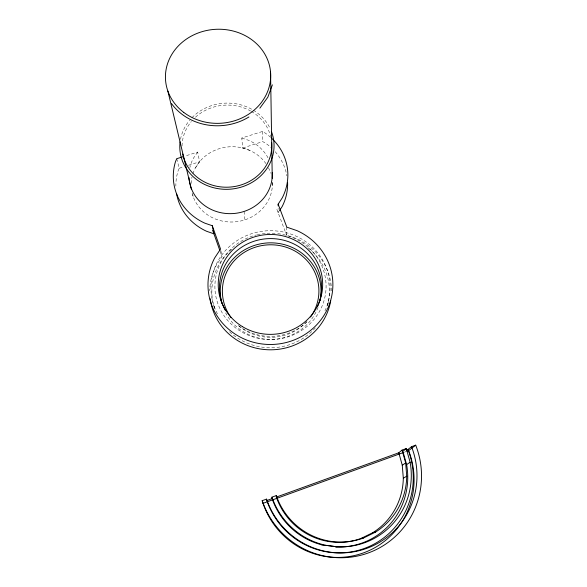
<?xml version="1.0" encoding="UTF-8"?>
<svg xmlns="http://www.w3.org/2000/svg" width="587" height="587" viewBox="0 0 587 587"><rect width="100%" height="100%" fill="white"/><g stroke="black" fill="none" stroke-linecap="round" stroke-linejoin="round"><path stroke-width="0.44" stroke-dasharray="2.94 2.2" d="M331.501 290.932A60.872 58.355 -1.3 0 0 296.662 238.66L286.603 235.204L286.816 227.154M327.781 304.418L328.478 300.955M176.746 158.71L179.218 168.264L178.037 171.037A55.912 51.751 -4.4 0 0 175.858 186.101M279.038 211.349L278.143 212.736L278.143 208.451M220.866 250.722L221.989 256.6L216.229 265.361A60.872 58.355 -1.3 0 0 209.757 290.748M195.559 167.662L199.609 161.755L197.65 152.062L184.589 156.215M197.65 152.062L193.497 158.094A41.677 38.456 -4.3 0 0 189.865 167.566M404.311 452.203L406.035 451.579M249.658 150.367L242.666 148.019L241.785 138.033L262.374 131.488L265.141 133.029A57.313 52.889 -4.3 0 1 270.739 137.431M179.218 168.264L183.467 166.913M188.566 165.285L199.609 161.755M242.666 148.019L262.749 141.606L265.456 143.111A55.912 51.751 -4.4 0 1 270.915 147.425M241.785 138.033L248.947 140.432A41.677 38.456 -4.3 0 1 268.215 158.219M276.881 209.368L286.603 235.204M220.198 251.537L221.989 256.6M213.954 305.812L214.842 309.217A58.773 56.337 -1.3 0 1 232.012 248.983M192.683 194.642L193.108 196.41M244.075 211.445L244.918 219.846M262.374 131.488L262.749 141.606M272.287 182.359L272.346 186.02M275.164 151.703A55.912 51.751 -4.4 0 1 286.904 175.865M272.39 182.733A40.657 37.627 -4.4 0 1 236.832 221.666A40.657 37.627 -4.4 0 1 192.088 192.954M191.149 183.445A40.657 37.627 -4.4 0 1 192.022 176.929M192.91 173.752A40.657 37.627 -4.4 0 1 226.156 147.146A40.657 37.627 -4.4 0 1 265.882 163.531M268.457 167.772A40.657 37.627 -4.4 0 1 270.724 173.209M308.27 248.037A58.773 56.337 -1.3 0 1 326.849 307.713M315.314 327.898A58.773 56.337 -1.3 0 1 229.392 331.604M318.044 307.383A50.379 48.288 -1.3 0 1 273.689 339.315A50.379 48.288 -1.3 0 1 225.65 312.915M306.832 321.625A48.273 46.278 -1.3 0 1 303.809 324.633M303.171 325.198A48.273 46.278 -1.3 0 1 238.615 325.741M277.739 233.619A55.596 53.212 -1.2 0 1 318.587 312.996A55.596 53.212 -1.2 0 1 226.252 318.697A55.596 53.212 -1.2 0 1 256.431 234.932M257.297 234.727A55.596 53.212 -1.2 0 1 265.243 233.428M267.019 233.288A55.596 53.212 -1.2 0 1 275.076 233.355M306.957 321.72A51.076 48.904 -1.3 0 1 236.627 324.127M217.454 313.818A59.595 57.064 -1.3 0 1 269.338 230.713A59.595 57.064 -1.3 0 1 324.626 311.587M182.043 145.98A44.898 41.046 -4 0 1 191.311 121.56M195.449 117.231A44.898 41.046 -4 0 1 250.612 110.994M251.375 111.427A44.898 41.046 -4 0 1 270.651 136.382M180.502 139.273A47.151 43.1 -4 0 1 189.542 120.372M191.949 117.708A47.151 43.1 -4 0 1 252.579 109.74M253.364 110.209A47.151 43.1 -4 0 1 270.02 128.267"/><path stroke-width="0.88" d="M272.375 84.844L267.841 97.2L259.858 108.169M279.485 210.66L282.178 206.507A55.912 51.751 -4.4 0 0 287.601 182.579M278.143 205.883L278.143 204.173L282.281 197.812A57.313 52.889 -4.3 0 0 271.392 138.026M276.272 495.589L276.323 497.094L398.793 452.782L402.073 450.097L406.27 448.578L410.122 462.248A72.942 71.423 65.1 0 1 337.026 546.798L321.595 544.78A71.012 69.537 66.2 0 1 272.111 498.62L271.942 497.16L276.272 495.589A68.305 66.889 65.1 0 0 363.544 537.993L375.519 532.108A68.305 66.889 65.1 0 0 406.74 476.196L405.661 462.908L402.073 450.097M406.27 448.578L402.88 451.3L406.615 464.618A71.012 69.537 66.2 0 1 335.426 546.923M406.285 450.068L407.987 449.459L411.516 446.685L415.706 445.166A83.369 81.637 65.2 0 1 368.21 552.983A83.369 81.637 65.2 0 1 262.184 500.689L263.02 503.345A79.084 77.433 67.3 0 0 363.47 552.888A79.084 77.433 67.3 0 0 408.618 450.64L415.706 445.166M276.323 497.094A66.5 65.12 66.1 0 0 361.225 538.36L372.884 532.629A66.5 65.12 66.1 0 0 403.313 478.2L402.271 465.264L405.661 462.908M406.615 464.618L410.122 462.248M403.313 478.2L406.74 476.196M262.184 500.689L266.52 499.119A78.731 77.095 65.1 0 0 366.633 548.412A78.731 77.095 65.1 0 0 411.516 446.685M266.52 499.119L266.836 500.528L272.111 498.62M263.02 503.345L403.452 452.511M406.894 451.264L408.618 450.64M183.716 156.494L176.746 158.71L175.535 161.542A57.313 52.889 -4.3 0 0 204.76 223.126L212.281 225.724L220.543 249.042L214.637 258.001A62.449 59.742 -1.2 0 0 242.82 338.383A62.449 59.742 -1.2 0 0 326.666 310.626A62.449 59.742 -1.2 0 0 297.132 230.691L286.816 227.154L278.143 204.173M372.884 532.629L375.519 532.108M361.225 538.36L363.544 537.993M321.595 544.78L337.026 546.798M212.714 230.398L219.898 250.693M398.793 452.782L402.271 465.264M167.875 91.117L191.413 189.33M212.281 225.724L213.917 233.809L206.58 231.271A55.912 51.751 -4.4 0 1 176.577 193.695M270.556 72.12L272.251 178.353M330.73 300.595A60.872 58.355 -1.3 0 1 269.506 349.801A60.872 58.355 -1.3 0 1 210.205 298.688M272.207 172.673A41.677 38.456 -4.3 0 1 232.768 213.58A41.677 38.456 -4.3 0 1 188.992 177.59M221.842 303.2A50.379 48.288 -1.3 0 1 269.418 242.849A50.379 48.288 -1.3 0 1 319.988 300.727M231.095 317.677A48.273 46.278 -1.3 0 1 238.395 256.688A48.273 46.278 -1.3 0 1 302.415 256.167A48.273 46.278 -1.3 0 1 310.56 317.024M225.327 310.34A51.076 48.904 -1.3 0 1 268.369 238.638A51.076 48.904 -1.3 0 1 317.604 306.414M248.932 116.96A55.295 49.389 -3.6 0 1 171.507 103.598M271.407 131.451A47.151 43.1 -4 0 1 232.158 188.992A47.151 43.1 -4 0 1 180.092 141.856M271.678 142.553A44.898 41.046 -4 0 1 232.621 186.813A44.898 41.046 -4 0 1 182.762 153.999M322.806 544.589A72.942 71.423 65.1 0 1 271.942 497.16M407.987 449.459A76.655 75.063 66.2 0 1 364.233 548.485A76.655 75.063 66.2 0 1 266.836 500.528M242.512 326.666A52.221 49.954 -1.2 0 0 322.623 286.353A52.221 49.954 -1.2 0 0 246.202 240.215A52.221 49.954 -1.2 0 0 242.512 326.666M183.716 112.388A52.661 47.041 -3.6 0 0 269.785 84.396A52.661 47.041 -3.6 0 0 200.688 32.094A52.661 47.041 -3.6 0 0 183.716 112.388"/></g></svg>
